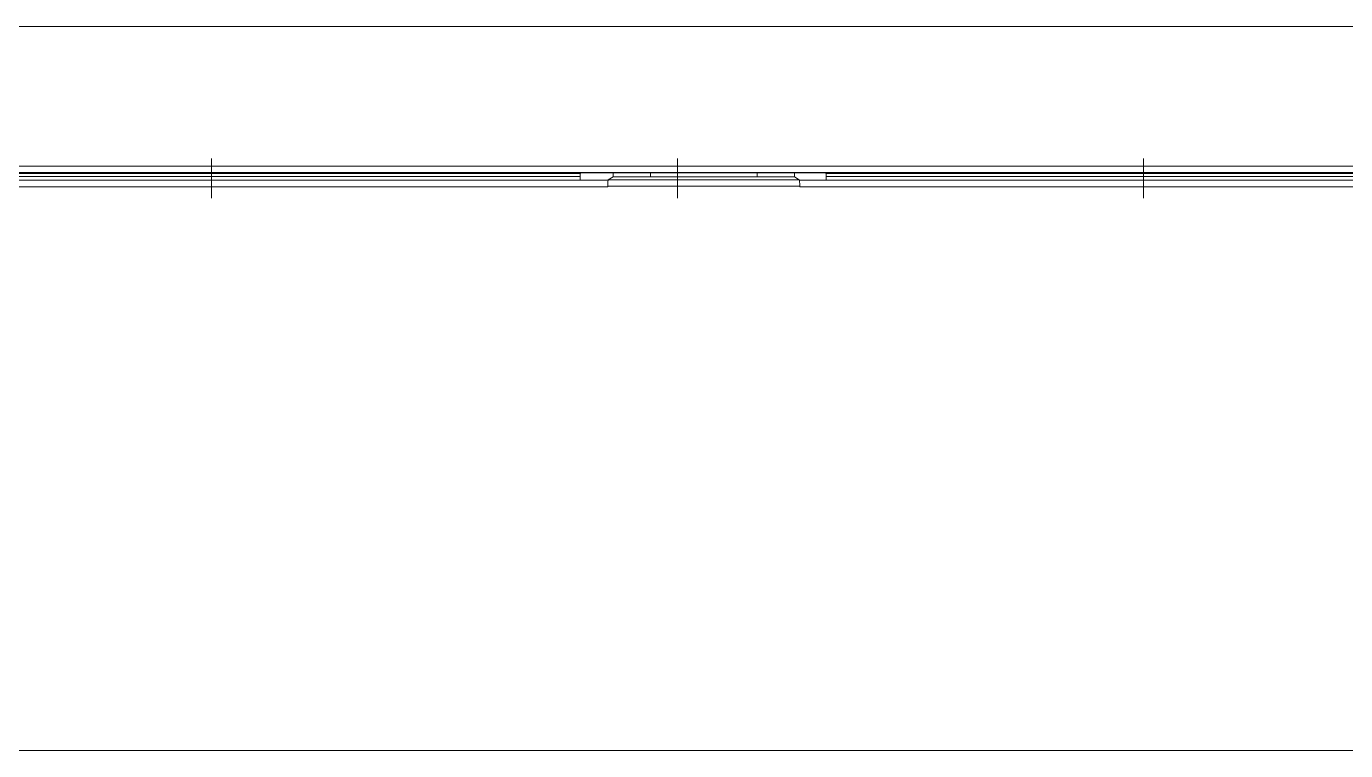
# Model space of a CAD drawing. Header units: millimetres. Extents: x 70151 to 230897, y 35202 to 113211.
# Drawn here: x 182847.7 to 183055.5, y 71034 to 71148.1 of the extents above; entities that cross this region are included whole.
import ezdxf

# ---------------------------------------------------------------- set-up
doc = ezdxf.new("R2010")
doc.units = ezdxf.units.MM
doc.header["$LTSCALE"] = 50
doc.layers.add('2-con', color=2, linetype='Continuous')
doc.layers.add('mark-B', color=2, linetype='Continuous', lineweight=20)

# ---------------------------------------------------------------- blocks, each defined once
blk = doc.blocks.new('무풍1way 일반')
at = {"layer": 'mark-B'}
for p, q in [((476.32, -245.6), (-476.32, -245.6)), ((76.24, -332.68), (76.24, -337.43)), ((76.24, -337.57), (76.24, -332.93)), ((76.24, -333.08), (76.24, -335.12)), ((76.24, -333.78), (76.24, -333.1)), ((76.24, -333.44), (76.24, -338.93)), ((76.24, -334.62), (76.24, -333.56)), ((76.24, -335.68), (76.24, -333.78)), ((76.24, -333.79), (76.24, -334.37)), ((76.24, -333.93), (76.24, -337.94)), ((130.37, -334.56), (160.62, -334.56)), ((149.65, -332.68), (149.65, -337.43)), ((149.65, -337.57), (149.65, -332.93)), ((149.65, -333.08), (149.65, -335.12)), ((149.65, -333.78), (149.65, -333.1)), ((149.65, -333.44), (149.65, -338.93)), ((149.65, -334.62), (149.65, -333.56)), ((149.65, -335.68), (149.65, -333.78)), ((149.65, -333.79), (149.65, -334.37)), ((149.65, -333.93), (149.65, -337.94)), ((223.05, -332.68), (223.05, -337.43)), ((223.05, -337.57), (223.05, -332.93)), ((223.05, -333.08), (223.05, -335.12)), ((223.05, -333.78), (223.05, -333.1)), ((223.05, -333.44), (223.05, -338.93)), ((223.05, -334.62), (223.05, -333.56)), ((223.05, -335.68), (223.05, -333.78)), ((223.05, -333.79), (223.05, -334.37)), ((223.05, -333.93), (223.05, -337.94)), ((76.24, -338.1), (76.24, -334.6)), ((76.24, -335.12), (76.24, -335.73)), ((131.22, -336.03), (130.46, -335.57)), ((160.54, -335.57), (130.46, -335.57)), ((131.22, -336.03), (131.22, -336.67)), ((131.22, -336.03), (137.09, -336.03)), ((137.09, -336.03), (137.09, -336.67)), ((137.09, -336.03), (153.9, -336.03)), ((149.65, -338.1), (149.65, -334.6)), ((149.65, -335.12), (149.65, -335.73)), ((153.9, -336.67), (153.9, -336.03)), ((153.9, -336.03), (159.78, -336.03)), ((159.78, -336.03), (160.54, -335.57)), ((159.78, -336.03), (159.78, -336.67)), ((223.05, -338.1), (223.05, -334.6)), ((223.05, -335.12), (223.05, -335.73)), ((76.24, -337.43), (76.24, -338.28)), ((76.24, -338.03), (76.24, -337.57)), ((149.65, -337.43), (149.65, -338.28)), ((149.65, -338.03), (149.65, -337.57)), ((223.05, -337.43), (223.05, -338.28)), ((223.05, -338.03), (223.05, -337.57))]:
    blk.add_line(p, q, dxfattribs=at)
for centre, start_param, end_param in [((130.46, -334.57), 4.695761, 6.230825), ((160.53, -334.57), 0.05236, 1.587424)]:
    blk.add_ellipse(centre, major_axis=(0, -1), ratio=0.087489, start_param=start_param, end_param=end_param, dxfattribs=at)
for points, degree in [([(-130.58, -334.47), (-43.6, -334.47), (43.39, -334.47), (130.37, -334.47)], 3), ([(130.37, -334.47), (130.37, -334.5), (130.37, -334.53), (130.37, -334.56)], 3), ([(160.62, -334.56), (160.62, -334.53), (160.62, -334.5), (160.62, -334.47)], 3), ([(-130.67, -335.49), (-0.1, -335.49), (130.46, -335.49)], 2), ([(126.23, -336.56), (84.16, -336.56), (42.08, -336.56), (0, -336.56)], 3), ([(126.23, -336.56), (84.16, -336.56), (42.08, -336.56), (0, -336.56)], 3), ([(126.22, -335.49), (126.22, -335.68), (126.22, -335.87), (126.22, -336.06)], 3), ([(126.22, -335.49), (126.22, -335.68), (126.22, -335.87), (126.22, -336.06)], 3), ([(126.34, -336.67), (139.18, -336.67), (152.02, -336.67), (164.86, -336.67)], 3), ([(126.34, -336.67), (139.18, -336.67), (152.02, -336.67), (164.86, -336.67)], 3), ([(413.42, -336.56), (330.6, -336.56), (247.78, -336.56), (164.96, -336.56)], 3), ([(413.42, -336.56), (330.6, -336.56), (247.78, -336.56), (164.96, -336.56)], 3), ([(164.97, -335.49), (164.97, -335.68), (164.97, -335.87), (164.97, -336.06)], 3), ([(164.97, -335.49), (164.97, -335.68), (164.97, -335.87), (164.97, -336.06)], 3), ([(0, -336.71), (149.88, -336.71), (299.77, -336.71), (449.65, -336.71)], 3), ([(0, -336.71), (149.88, -336.71), (299.77, -336.71), (449.65, -336.71)], 3)]:
    blk.add_open_spline(points, degree=degree, dxfattribs=at)
for points, knots in [([(160.62, -334.47), (203.11, -334.47), (245.6, -334.47), (309.33, -334.47), (330.57, -334.47), (373.06, -334.47), (394.3, -334.47), (415.55, -334.47)], [0, 0, 0, 0, 0.5, 0.5, 0.75, 0.75, 1, 1, 1, 1]), ([(0, -336.06), (0.33, -336.06), (0.67, -336.06), (2.34, -336.06), (3.68, -336.06), (10.38, -336.06), (15.73, -336.06), (42.51, -336.06), (63.93, -336.06), (97.53, -336.06), (109.7, -336.06), (123.32, -336.06), (124.77, -336.06), (126.22, -336.06)], [0, 0, 0, 0, 0.007955, 0.007955, 0.039775, 0.039775, 0.167057, 0.167057, 0.676183, 0.676183, 0.965537, 0.965537, 1, 1, 1, 1]), ([(0, -336.06), (0.33, -336.06), (0.67, -336.06), (2.34, -336.06), (3.68, -336.06), (10.38, -336.06), (15.73, -336.06), (42.51, -336.06), (63.93, -336.06), (97.53, -336.06), (109.7, -336.06), (123.32, -336.06), (124.77, -336.06), (126.22, -336.06)], [0, 0, 0, 0, 0.007955, 0.007955, 0.039775, 0.039775, 0.167057, 0.167057, 0.676183, 0.676183, 0.965537, 0.965537, 1, 1, 1, 1]), ([(126.22, -336.06), (126.22, -336.09), (126.22, -336.13), (126.22, -336.17), (126.22, -336.19), (126.22, -336.22), (126.22, -336.24), (126.23, -336.28), (126.23, -336.31), (126.23, -336.35), (126.23, -336.36), (126.23, -336.39), (126.23, -336.4), (126.23, -336.44), (126.23, -336.46), (126.23, -336.48), (126.23, -336.49), (126.23, -336.51), (126.23, -336.52), (126.23, -336.53), (126.23, -336.54), (126.23, -336.55), (126.23, -336.56), (126.23, -336.56), (126.23, -336.56)], [0, 0, 0, 0, 0.125, 0.125, 0.1875, 0.1875, 0.25, 0.25, 0.375, 0.375, 0.4375, 0.4375, 0.5, 0.5, 0.625, 0.625, 0.6875, 0.6875, 0.75, 0.8125, 0.8125, 0.875, 0.875, 1, 1, 1, 1]), ([(126.22, -336.06), (126.22, -336.09), (126.22, -336.13), (126.22, -336.17), (126.22, -336.19), (126.22, -336.22), (126.22, -336.24), (126.23, -336.28), (126.23, -336.31), (126.23, -336.35), (126.23, -336.36), (126.23, -336.39), (126.23, -336.4), (126.23, -336.44), (126.23, -336.46), (126.23, -336.48), (126.23, -336.49), (126.23, -336.51), (126.23, -336.52), (126.23, -336.53), (126.23, -336.54), (126.23, -336.55), (126.23, -336.56), (126.23, -336.56), (126.23, -336.56)], [0, 0, 0, 0, 0.125, 0.125, 0.1875, 0.1875, 0.25, 0.25, 0.375, 0.375, 0.4375, 0.4375, 0.5, 0.5, 0.625, 0.625, 0.6875, 0.6875, 0.75, 0.8125, 0.8125, 0.875, 0.875, 1, 1, 1, 1]), ([(126.34, -336.67), (126.32, -336.65), (126.3, -336.63), (126.27, -336.6), (126.25, -336.58), (126.23, -336.56)], [0, 0, 0, 0, 0.499247, 0.499247, 1, 1, 1, 1]), ([(126.34, -336.67), (126.32, -336.65), (126.3, -336.63), (126.27, -336.6), (126.25, -336.58), (126.23, -336.56)], [0, 0, 0, 0, 0.499247, 0.499247, 1, 1, 1, 1]), ([(415.64, -335.49), (401.88, -335.49), (388.12, -335.49), (318.41, -335.49), (262.46, -335.49), (191.18, -335.49), (175.86, -335.49), (160.53, -335.49)], [0, 0, 0, 0, 0.161789, 0.161789, 0.81978, 0.81978, 1, 1, 1, 1]), ([(164.86, -336.67), (164.88, -336.65), (164.89, -336.63), (164.93, -336.6), (164.95, -336.58), (164.96, -336.56)], [0, 0, 0, 0, 0.499247, 0.499247, 1, 1, 1, 1]), ([(164.86, -336.67), (164.88, -336.65), (164.89, -336.63), (164.93, -336.6), (164.95, -336.58), (164.96, -336.56)], [0, 0, 0, 0, 0.499247, 0.499247, 1, 1, 1, 1]), ([(164.96, -336.56), (164.96, -336.56), (164.97, -336.56), (164.97, -336.55), (164.97, -336.54), (164.97, -336.53), (164.97, -336.53), (164.97, -336.51), (164.97, -336.49), (164.97, -336.47), (164.97, -336.46), (164.97, -336.44), (164.97, -336.42), (164.97, -336.39), (164.97, -336.37), (164.97, -336.32), (164.97, -336.31), (164.97, -336.28), (164.97, -336.25), (164.97, -336.22), (164.97, -336.19), (164.97, -336.17), (164.97, -336.13), (164.97, -336.09), (164.97, -336.06)], [0, 0, 0, 0, 0.125, 0.125, 0.1875, 0.1875, 0.25, 0.25, 0.375, 0.375, 0.4375, 0.4375, 0.5, 0.5, 0.625, 0.625, 0.6875, 0.6875, 0.75, 0.8125, 0.8125, 0.875, 0.875, 1, 1, 1, 1]), ([(164.96, -336.56), (164.96, -336.56), (164.97, -336.56), (164.97, -336.55), (164.97, -336.54), (164.97, -336.53), (164.97, -336.53), (164.97, -336.51), (164.97, -336.49), (164.97, -336.47), (164.97, -336.46), (164.97, -336.44), (164.97, -336.42), (164.97, -336.39), (164.97, -336.37), (164.97, -336.32), (164.97, -336.31), (164.97, -336.28), (164.97, -336.25), (164.97, -336.22), (164.97, -336.19), (164.97, -336.17), (164.97, -336.13), (164.97, -336.09), (164.97, -336.06)], [0, 0, 0, 0, 0.125, 0.125, 0.1875, 0.1875, 0.25, 0.25, 0.375, 0.375, 0.4375, 0.4375, 0.5, 0.5, 0.625, 0.625, 0.6875, 0.6875, 0.75, 0.8125, 0.8125, 0.875, 0.875, 1, 1, 1, 1]), ([(164.97, -336.06), (165.31, -336.06), (165.64, -336.06), (167.32, -336.06), (168.65, -336.06), (175.35, -336.06), (180.7, -336.06), (207.48, -336.06), (228.9, -336.06), (304.69, -336.06), (359.05, -336.06), (413.41, -336.06)], [0, 0, 0, 0, 0.004042, 0.004042, 0.020209, 0.020209, 0.084877, 0.084877, 0.34355, 0.34355, 1, 1, 1, 1]), ([(164.97, -336.06), (165.31, -336.06), (165.64, -336.06), (167.32, -336.06), (168.65, -336.06), (175.35, -336.06), (180.7, -336.06), (207.48, -336.06), (228.9, -336.06), (304.69, -336.06), (359.05, -336.06), (413.41, -336.06)], [0, 0, 0, 0, 0.004042, 0.004042, 0.020209, 0.020209, 0.084877, 0.084877, 0.34355, 0.34355, 1, 1, 1, 1]), ([(449.65, -337.7), (445.14, -337.7), (435.94, -337.7), (417.35, -337.7), (384.53, -337.7), (337.64, -337.7), (281.36, -337.7), (206.33, -337.7), (112.55, -337.7), (37.52, -337.7), (0, -337.7)], [0, 0, 0, 0, 0.030117, 0.061403, 0.123977, 0.249123, 0.374269, 0.499415, 0.749708, 1, 1, 1, 1]), ([(449.65, -337.7), (445.14, -337.7), (435.94, -337.7), (417.35, -337.7), (384.53, -337.7), (337.64, -337.7), (281.36, -337.7), (206.33, -337.7), (112.55, -337.7), (37.52, -337.7), (0, -337.7)], [0, 0, 0, 0, 0.030117, 0.061403, 0.123977, 0.249123, 0.374269, 0.499415, 0.749708, 1, 1, 1, 1]), ([(0, -359.74), (38.02, -359.74), (114.05, -359.74), (209.1, -359.74), (285.14, -359.74), (342.16, -359.74), (389.69, -359.74), (422.95, -359.74), (441.96, -359.74), (451.47, -359.74), (456.22, -359.74)], [0, 0, 0, 0, 0.25, 0.5, 0.625, 0.75, 0.875, 0.9375, 0.96875, 1, 1, 1, 1]), ([(0, -359.74), (38.02, -359.74), (114.05, -359.74), (209.1, -359.74), (285.14, -359.74), (342.16, -359.74), (389.69, -359.74), (422.95, -359.74), (441.96, -359.74), (451.47, -359.74), (456.22, -359.74)], [0, 0, 0, 0, 0.25, 0.5, 0.625, 0.75, 0.875, 0.9375, 0.96875, 1, 1, 1, 1])]:
    blk.add_open_spline(points, degree=3, knots=knots, dxfattribs=at)
blk = doc.blocks.new('dpdjzjs')
at = {"layer": 'mark-B', "rotation": 180}
blk.add_blockref('무풍1way 일반', (183099.91, 90780.44), dxfattribs=at)

msp = doc.modelspace()

# ---------------------------------------------------------------- block references
at = {"layer": '2-con'}
msp.add_blockref('dpdjzjs', (0, -19992.04), dxfattribs=at)

doc.saveas('drawing.dxf')
